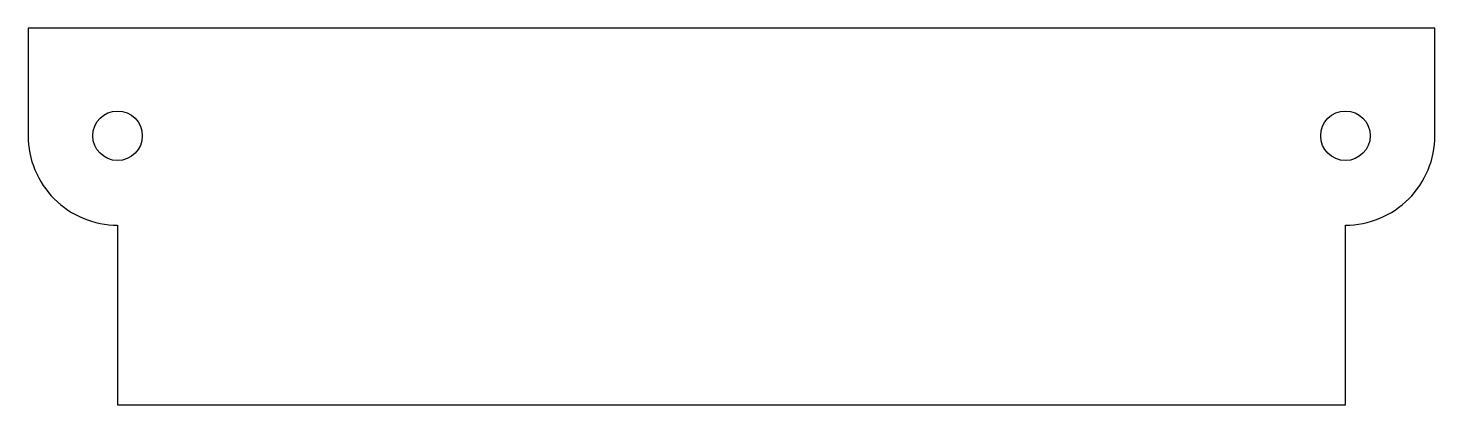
# Model space of a CAD drawing. Header units: millimetres. Extents: x -68.5 to -3.2, y -181.6 to -164.1.
import ezdxf

# ---------------------------------------------------------------- set-up
doc = ezdxf.new("R2010")
doc.units = ezdxf.units.MM
doc.layers.get('0').update_dxf_attribs({"linetype": 'CONTINUOUS'})

msp = doc.modelspace()

# ---------------------------------------------------------------- linework, layer by layer
msp.add_lwpolyline([(-68.46, -169.1, 0.414214), (-64.31, -173.25), (-64.31, -181.6), (-7.31, -181.6), (-7.31, -173.25, 0.414214), (-3.16, -169.1), (-3.16, -164.1), (-68.46, -164.1)], format="xyb", close=True)
for centre in [(-64.31, -169.1), (-7.31, -169.1)]:
    msp.add_circle(centre, 1.15)

doc.saveas('drawing.dxf')
